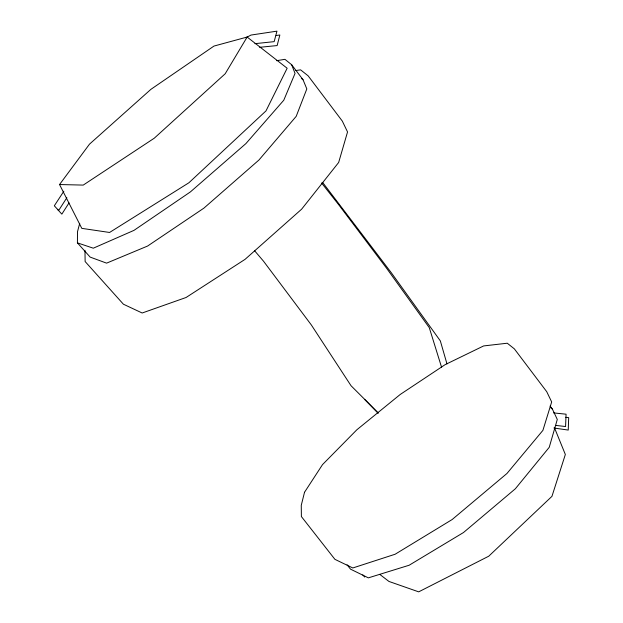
<?xml version="1.0" encoding="UTF-8"?>
<svg xmlns="http://www.w3.org/2000/svg" width="623" height="623" viewBox="0 0 623 623"><rect width="100%" height="100%" fill="white"/><g stroke="black" fill="none" stroke-linecap="round" stroke-linejoin="round"><path stroke-width="0.93" d="M276.542 60.696L284.929 59.333L291.65 64.722L303.058 79.783L306.82 88.918L296.205 116.345L258.95 160.01L203.892 208.144L147.596 246.046L106.588 263.14L90.14 257.097L77.423 242.861L77.493 231.717L79.713 223.307M247.144 37.045L225.191 73.763L154.263 138.205L83.233 185.093L59.543 184.54L81.8 228.361L109.57 232.465L188.886 182.78L265.998 110.894L287.148 68.234L247.144 37.045L213.969 46.071L150.906 89.338L89.494 144.154L59.543 184.54M69.021 202.911L61.848 214.133L57.448 209.305M66.871 197.717L58.632 210.519L54.318 205.792L63.842 191.222M245.883 37.769L250.96 35.067L276.955 31.15L274.159 41.648L254.908 43.672M276.121 35.519L279.852 34.989L277.134 45.572L259.643 47.301M295.816 70.524L300.613 69.862L308.136 75.835L342.323 121.111L347.541 131.951L338.663 162.463L301.625 209.18L245.065 259.347L186.082 297.49L142.176 313.003L123.409 304.211L85.133 261.543L84.962 250.275M553.59 412.909L566.073 414.194L565.575 426.537L555.794 425.4M565.785 417.324L568.682 417.644L568.246 430.072L553.94 428.024M77.423 242.861L93.302 248.195L133.992 230.362L190.381 191.915L245.875 143.617L283.776 100.225L295.045 73.405L291.65 64.722M379.765 574.383L388.954 581.446L418.687 591.85L488.751 556.199L551.955 496.344L565.341 454.479L554.361 427.51M301.649 78.615L303.058 79.783M550.428 407.317L552.414 409.132L557.289 419.458L549.237 447.314L515.346 488.775L463.481 532.54L409.147 565.24L368.349 577.864L350.508 569.149L347.073 564.773M378.293 412.956L351.045 385.738L311.336 324.957L263.529 261.208L254.69 250.843M364.58 399.335L378.005 413.166M362.788 574.873L364.704 577.046M322.597 182.407L391.4 272.874L440.329 340.874L446.979 363.91M321.561 182.975L338.32 204.219L386.657 268.334L429.278 327.643L441.614 367.391M550.078 406.048L552.414 409.132M304.522 492.271L301.267 505.284L301.384 516.545L334.909 559.337L352.82 567.966L395.138 554.236L452.166 519.527L506.951 473.488L542.906 430.376L551.674 401.952L546.745 391.719L514.357 348.864L507.27 343.218L483.619 345.936L445.149 364.642L400.246 394.452L356.847 429.784L322.519 464.61L304.522 492.271"/></g></svg>
